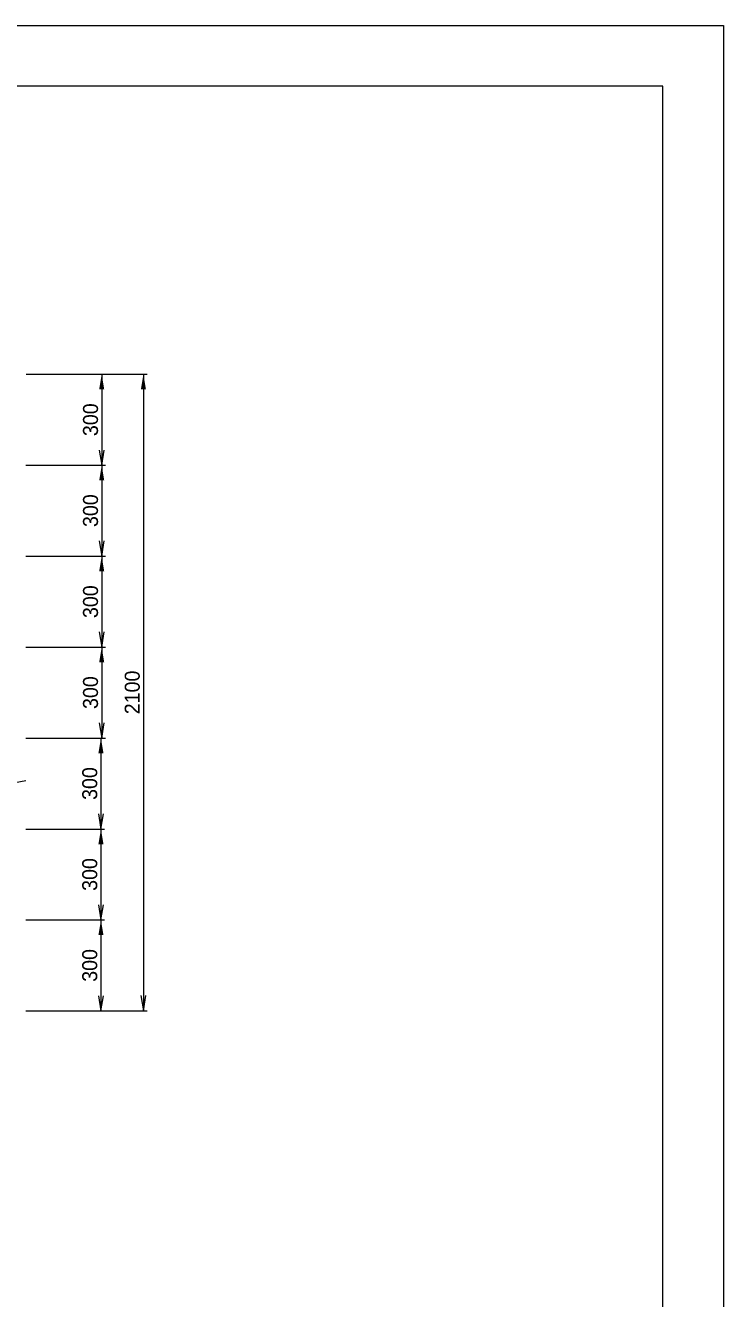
# Model space of a CAD drawing. Units: millimetres at full size, sheet at 1:20. Extents: x 0 to 5940, y 0 to 8400.
# Drawn here: x 3637 to 5940, y 4200 to 8400 of the extents above; entities that cross this region are included whole.
import ezdxf
from ezdxf.enums import TextEntityAlignment as Align

# ---------------------------------------------------------------- set-up
doc = ezdxf.new("R2010")
doc.units = ezdxf.units.MM
doc.header["$LTSCALE"] = 20
for name, color, linetype, lineweight in [('0_2', 7, 'Continuous', 13), ('図面枠-A3', 7, 'Continuous', 13), ('寸法', 7, 'Continuous', 13), ('記号', 7, 'Continuous', 15)]:
    doc.layers.add(name, color=color, linetype=linetype, lineweight=lineweight)
doc.styles.add('ＭＳ Ｐゴシック', font='')
doc.styles.get('ＭＳ Ｐゴシック').set_extended_font_data('MS PGothic')

# ---------------------------------------------------------------- blocks, each defined once
blk = doc.blocks.new('filled_arrow')
at = {"color": 0, "linetype": 'Continuous', "lineweight": -2}
blk.add_solid([(7.5, 1.25), (0, 0), (7.5, -1.25)], dxfattribs=at)
blk = doc.blocks.new('open_arrow')
at = {"color": 0, "linetype": 'Continuous', "lineweight": -2}
blk.add_lwpolyline([(7.5, 1.25), (0, 0), (7.5, -1.25)], dxfattribs=at)

msp = doc.modelspace()

# ---------------------------------------------------------------- linework, layer by layer
at = {"layer": '0_2'}
msp.add_lwpolyline([(0.03, 0.04), (0.03, 8399.96), (5939.97, 8399.96), (5939.97, 0.04)], close=True, dxfattribs=at)
at = {"layer": '図面枠-A3'}
msp.add_lwpolyline([(5740, 200), (5740, 8200), (200, 8200), (200, 200)], close=True, dxfattribs=at)
at = {"layer": '寸法'}
for p, q in [((3639.23, 7249.58), (4038.57, 7249.58)), ((3639.23, 7249.58), (3900.95, 7249.58)), ((3888.95, 7249.58), (3888.95, 6948.99)), ((4026.57, 7249.58), (4026.57, 5149.58)), ((3638.57, 6948.99), (3900.95, 6948.99)), ((3638.57, 6948.99), (3900.95, 6948.99)), ((3888.95, 6948.99), (3888.95, 6649.58)), ((3638.57, 6648.99), (3900.95, 6648.99)), ((3639.23, 6649.58), (3900.95, 6649.58)), ((3888.95, 6648.99), (3888.95, 6348.99)), ((3638.57, 6348.99), (3900.95, 6348.99)), ((3638.57, 6348.99), (3900.95, 6348.99)), ((3888.95, 6348.99), (3888.95, 6048.99)), ((3638.57, 6048.99), (3900.95, 6048.99)), ((3638.57, 6048.99), (3898.42, 6048.99)), ((3886.42, 6048.99), (3886.42, 5748.99)), ((3638.57, 5748.99), (3898.42, 5748.99)), ((3638.57, 5748.99), (3898.42, 5748.99)), ((3886.42, 5748.99), (3886.42, 5448.99)), ((3638.57, 5448.99), (3898.42, 5448.99)), ((3638.57, 5448.99), (3898.42, 5448.99)), ((3886.42, 5448.99), (3886.42, 5148.99)), ((3638.57, 5148.99), (3898.42, 5148.99)), ((3639.03, 5149.58), (4038.57, 5149.58))]:
    msp.add_line(p, q, dxfattribs=at)
at = {"layer": '記号'}
msp.add_line((1708.65, 5531.6), (3638.97, 5909.44), dxfattribs=at)

# ---------------------------------------------------------------- block references
at = {"layer": '寸法', "xscale": 6.67, "yscale": 6.67}
for name, p, rotation in [('filled_arrow', (3888.95, 7249.58), 270), ('filled_arrow', (4026.57, 7249.58), 270), ('open_arrow', (3888.95, 6948.99), 90), ('filled_arrow', (3888.95, 6948.99), 270), ('open_arrow', (3888.95, 6649.58), 90), ('filled_arrow', (3888.95, 6648.99), 270), ('open_arrow', (3888.95, 6348.99), 90), ('filled_arrow', (3888.95, 6348.99), 270), ('open_arrow', (3888.95, 6048.99), 90), ('filled_arrow', (3886.42, 6048.99), 270), ('open_arrow', (3886.42, 5748.99), 90), ('filled_arrow', (3886.42, 5748.99), 270), ('open_arrow', (3886.42, 5448.99), 90), ('filled_arrow', (3886.42, 5448.99), 270), ('open_arrow', (3886.42, 5148.99), 90), ('open_arrow', (4026.57, 5149.58), 90)]:
    msp.add_blockref(name, p, dxfattribs=dict(at, rotation=rotation))

# ---------------------------------------------------------------- texts
at = {"layer": '寸法', "style": 'ＭＳ Ｐゴシック'}
for s, p in [('300', (3851.95, 7099.29)), ('300', (3851.95, 6799.29)), ('300', (3851.95, 6498.99)), ('2100', (3989.57, 6199.58)), ('300', (3851.95, 6198.99)), ('300', (3849.42, 5898.99)), ('300', (3849.42, 5598.99)), ('300', (3849.42, 5298.99))]:
    msp.add_text(s, height=49.49, rotation=90, dxfattribs=at).set_placement(p, align=Align.MIDDLE_CENTER)

doc.saveas('drawing.dxf')
